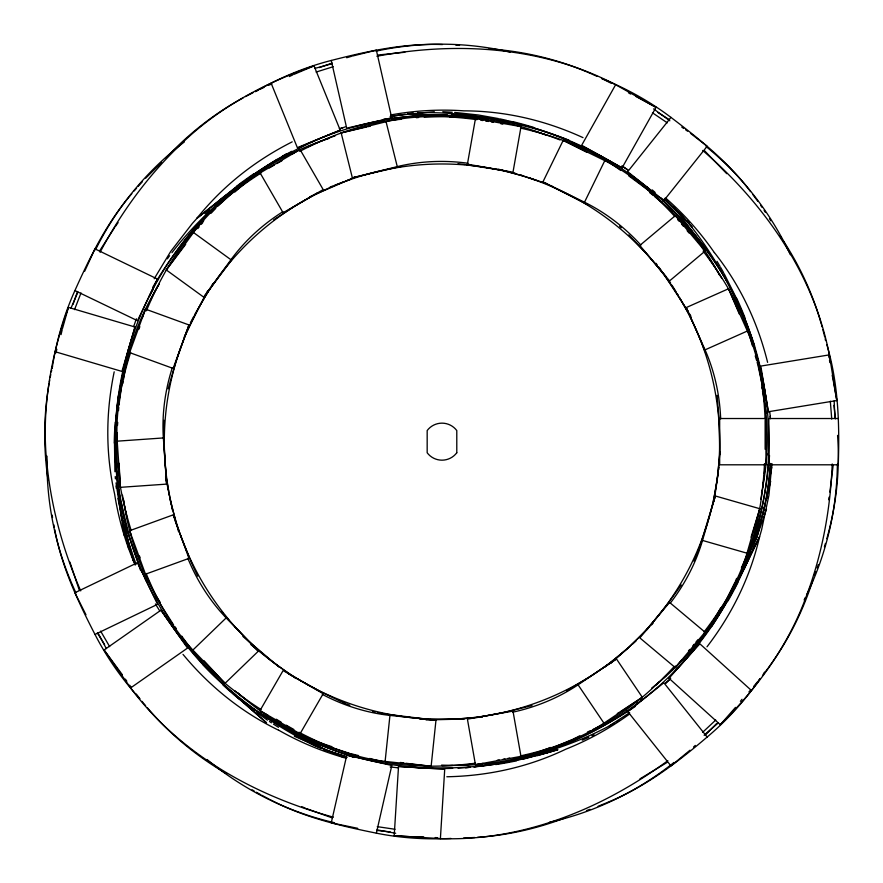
<?xml version="1.0" encoding="UTF-8"?>
<svg xmlns="http://www.w3.org/2000/svg" width="883" height="883" viewBox="0 0 883 883"><rect width="100%" height="100%" fill="white"/><g stroke="black" fill="none" stroke-linecap="round" stroke-linejoin="round"><path stroke-width="1.32" d="M719.733 454.756L719.148 420.849L717.095 395.352M47.02 456.169C46.082 503.189 55.916 550.341 75.982 592.912M114.481 442.924L114.922 471.71M837.371 464.182C836.918 509.392 826.333 554.392 806.532 595.021M164.072 420.275L164.293 448.52L166.589 484.116L120.419 487.339L119.05 463.233M765.131 449.27L765.142 420.22M832.216 463.961C830.495 509.016 822.25 553.983 806.322 596.235C788.53 645.296 757.217 688.232 720.285 724.711L668.806 678.133L699.866 643.817L751.334 690.396M737.592 582.614L759.601 536.698L761.576 529.899L768.927 495.297L771.941 463.553M116.975 432.747C114.812 465.926 121.468 498.917 131.159 530.484M768.166 455.164L768.276 453.255M764.49 463.553C762.813 497.869 757.471 532.537 743.1 564.027M394.204 835.726L398.52 766.433L444.712 769.325L440.396 838.607L394.204 835.726L409.513 836.609M769.148 481.312L770.34 463.443M118.521 410.628L118.775 407.284M719.965 452.03L717.36 478.696L714.17 500.782M117.472 425.518L117.737 422.405M769.523 455.485C766.665 492.802 758.044 529.579 745.042 564.634M115.629 422.162C118.344 389.822 125.331 357.957 135.011 327.019L68.433 307.383L62.55 328.355M118.94 405.054L122.726 377.968L129.227 353.829M833.155 465.418L829.877 492.107M389.944 715.407L435.97 720.241L431.136 766.267L385.109 761.433L389.944 715.407C366.313 712.802 343.31 705.451 322.306 694.369M118.366 395.75C113.565 438.001 114.68 481.103 123.046 522.835M766.411 499.381L770.859 463.84M718.729 469.646L719.049 467.206M718.387 472.096L713.442 501.378M122.869 383.52L123.156 381.611M123.454 379.701C128.333 345.728 141.203 313.277 159.227 284.171M52.152 368.189C56.335 341.489 63.786 315.231 74.912 290.573C90.243 256.357 107.13 222.251 131.821 193.686M828.629 499.712L829.049 497.184M49.062 383.752C43.477 415.661 43.388 448.432 48.101 480.451M521.025 126.633L475.451 118.598L467.416 164.172L512.99 172.207L521.025 126.633L518.476 126.17M49.382 381.92L49.713 380.087M762.548 487.615C768.718 455.76 769.082 422.747 762.493 390.926M763.044 514.579L771.797 467.096M761.543 492.935L762.062 490.275M50.232 377.328L50.761 374.58M766.245 499.734L766.764 497.239M51.324 371.82L51.722 369.988M52.119 368.145L52.527 366.313M347.03 754.082L331.246 822.846L357.725 828.32M270.33 799.755C303.366 817.194 340.01 825.837 376.357 833.155L391.809 765.473L346.688 755.175M61.037 334.646L62.229 329.602M757.57 535.043L770.693 481.235M765.131 504.513C754.38 547.802 735.716 589.005 711.654 626.5M168.134 388.84L175.849 361.898L187.196 329.668M68.433 307.383C49.878 358.774 40.717 414.028 47.439 468.52C52.119 510.705 63.786 551.996 80.717 590.882M826.819 538.729C836.356 505.242 840.119 470.131 837.559 435.385M55.872 352.869L56.843 349.315M751.036 537.228L759.777 508.707L715.285 495.959L700.959 543.089M670.076 603.398C684.623 584.645 695.859 563.255 702.526 540.44L715.285 495.959M704.049 632.007C722.36 608.244 738.32 582.096 747.018 553.199L759.777 508.707M135.011 327.019L121.92 371.412L55.342 351.776M824.391 546.963L825.428 543.431M130.618 352.416C121.534 381.014 115.485 411.048 117.196 441.169L120.419 487.339M172.328 367.681C165.066 390.286 161.821 414.226 163.355 437.946L166.589 484.116M812.846 580.219C802.879 611.367 788.055 640.97 768.685 667.338M73.046 304.315L77.505 291.489M133.642 326.655L136.379 318.785M752.36 549.822L766.499 509.237M756.069 539.723L757.25 536.345M142.351 317.692L145.474 309.116L188.962 324.944L173.134 368.432L129.635 352.604L145.474 309.116M700.55 544.259L697.592 552.272M74.536 309.635L81.015 292.924M187.637 328.487L188.962 324.944M817.106 568.023L818.431 564.524M138.808 329.359L139.856 326.666M695.826 556.798L697.162 553.409M751.908 550.926L744.413 568.564M70.938 308.222L77.936 292.074M814.38 575.01L815.793 571.522M693.994 561.279L695.374 557.924M735.318 581.455L736.643 578.354M146.412 310.772C160.209 277.803 178.068 245.938 203.763 220.706M84.658 271.269L94.989 248.874L158.521 279.558M734.855 582.471L725.605 601.312L714.424 619.656L705.031 632.173L675.274 667.625L639.822 637.879L669.579 602.427L705.031 632.173M741.411 567.813L742.691 564.977M184.315 336.831L205.209 295.154M149.315 296.114L153.62 286.964M157.538 278.995L137.45 320.684L74.912 290.573M734.226 589.005L759.601 536.698A916.278 502.306 15.9 0 1 707.007 646.798M640.87 245.121C624.932 227.527 605.815 212.748 584.513 202.218L542.913 181.931L563.199 140.342L586.765 152.262M584.513 202.218L604.8 160.629L563.199 140.342M804.126 599.954L805.34 597.482M95.519 249.812C116.302 207.582 147.031 170.496 184.381 141.909M190.364 322.891L193.819 316.346M100.066 252.24C121.17 212.395 148.101 175.463 180.783 144.315C218.112 107.825 264.944 82.726 314.05 65.883L340.22 130.187L297.35 147.627L271.18 83.333M149.404 296.401L153.035 289.635M154.194 278.763L170.684 251.478L192.317 223.487L197.052 218.222L236.799 186.401M194.988 314.182L210.055 288.189M720.583 607.979C703.906 639.402 679.711 666.312 651.698 688.056M656.014 107.351L615.639 84.713L581.687 145.254L622.051 167.891L656.014 107.351L635.727 96.357M206.434 293.001L207.671 290.86M259.955 710.649L283.101 670.572L323.178 693.707L300.043 733.784L259.955 710.649L263.322 712.603M152.88 287.085C171.225 255.419 194.326 226.611 220.507 201.081M727.559 600.826C711.08 628.773 690.959 654.458 668.806 678.133M99.856 250.529L114.393 227.902M211.434 285.971L212.825 283.763M763.42 673.95L764.777 671.897M681.246 584.954L667.68 603.884L646.334 630.219M115.132 226.854L118.079 222.637M759.921 678.994C744.888 700.473 727.239 720.175 707.151 737.051C676.786 762.967 644.38 787.426 607.14 802.57M185.673 244.359L166.291 269.955L203.73 297.163L232.538 258.719M167.384 258.818L169.613 255.717M166.291 269.955L193.487 232.516C211.545 208.344 235.496 189.227 260.827 173.156M203.73 297.163L230.938 259.723C244.999 240.562 262.869 224.304 282.968 211.655M768.133 668.089L765.903 671.091M764.777 672.581L762.493 675.561M171.931 252.681C200.739 215.364 237.284 184.348 277.141 159.393M740.395 701.345L741.996 699.292M750.517 191.589C728.618 162.34 699.833 139.359 670.97 117.406L627.681 171.688L663.861 200.54L707.151 146.269L690.473 133.322M758.409 680.727L760.175 678.519M197.737 228.631L199.172 226.865M696.003 642.029L697.857 639.789M681.985 659.612L675.274 667.625M753.729 686.378L757.625 681.665M201.368 224.249L202.825 222.516M735.506 707.382L720.285 724.711M692.89 645.749L694.137 644.27M134.205 190.916L136.589 188.145M688.464 650.881L689.733 649.424M748.916 691.963L750.528 690.109M138.201 186.313L142.318 181.777M663.089 201.368L663.861 200.54M211.081 213.244L215.706 208.377M716.643 723.486L705.208 735.097M651.566 624.855L653.188 623.133M166.081 157.902C188.377 134.017 214.348 113.499 243.09 97.914M674.314 666.422C650.926 691.643 624.402 714.645 593.067 729.413M145.684 178.189L161.545 162.461M648.265 628.288L629.126 647.04L610.595 663.497M665.705 683.299L670.716 678.21M218.046 205.971L234.183 191.081L251.169 178.211L300.043 149.525L323.178 189.602L283.101 212.748L259.955 172.671M715.749 720.042L702.669 732.283M226.158 617.912L258.311 651.201L225.01 683.354L192.869 650.054L226.158 617.912C209.735 600.727 196.832 580.308 187.858 558.321M204.944 213.675L209.271 209.547M718.387 722.868L704.104 735.197M635.992 640.992L632.327 644.292M693.53 747.018L695.296 745.429M234.889 191.997C261.787 167.262 294.481 149.503 329.182 138.388M214.569 204.701L225.485 195.331M665.528 683.221L669.325 679.899M628.641 647.548L605.374 666.808M689.987 750.219L670.97 765.903L627.04 710.694M705.031 251.147L669.579 280.893L639.822 245.441L675.274 215.695L705.031 251.147L701.709 247.152M641.544 700.572L643.486 698.961M636.643 704.568L638.619 702.978M627.681 711.632L663.861 682.78L707.151 737.051M197.052 218.222L242.604 182.108M674.027 762.426C637.658 791.433 594.789 812.183 549.369 822.294M641.786 700.042L643.332 698.895M667.846 760.66C602.493 808.773 522.559 841.477 440.396 838.607M629.634 713.983C609.899 728.32 588.376 740.208 565.716 749.237A916.278 502.306 67.4 0 1 446.831 776.764M637.129 703.431L638.685 702.316M104.095 649.998L160.96 610.175L187.505 648.089L130.64 687.912L104.095 649.998L122.395 674.8M620.208 711.742L642.327 697.294L616.444 658.928L590.981 676.025L569.877 688.906M273.686 219.801L293.432 206.975L317.703 192.715M512.747 712.173C535.948 707.162 558.299 698 578.078 684.811L616.444 658.928M520.374 755.925C549.679 749.49 578.718 739.711 603.961 723.177L642.327 697.294M635.385 706.367C605.12 726.941 571.809 742.857 537.14 754.501M253.741 174.348C280.717 156.313 309.999 141.909 340.22 130.187M609.314 725.848L629.656 712.68M667.294 762.305L639.899 778.894M617.294 713.53L619.248 712.338M282.328 156.258L286.511 153.797M269.293 167.958L274.326 165.022M616.698 721.819L618.884 720.539M292.13 154.095L294.403 152.77M295.54 152.108L300.043 149.525M255.297 91.677C279.105 78.024 304.624 67.24 331.246 60.463C367.549 51.126 404.745 43.057 442.471 44.558M276.854 163.576L278.542 162.627M566.687 690.694L568.807 689.502M279.381 162.152L281.92 160.75M614.513 723.1C571.356 747.15 522.879 760.605 474.061 766.83M245.551 96.578L253.013 92.693M576.831 737.294L579.833 735.782M299.69 151.401C331.456 135.022 365.617 122.086 401.522 119.271M255.54 91.435L258.068 90.187M309.823 196.777L354.778 177.24M138.51 562.217L74.912 592.747L85.971 614.778M54.735 529.546C61.667 566.654 77.803 601.124 94.989 634.447L157.538 604.325L137.45 562.626M572.813 739.237L575.826 737.78M591.974 735.815L594.104 734.788M289.304 76.556L292.814 74.889M587.427 732.084L590.263 730.76M260.617 88.973L263.951 87.439M571.809 739.722L551.544 748.199L531.18 754.479L475.451 764.722L467.416 719.137L512.99 711.102L521.025 756.687M588.74 737.305L582.228 740.186M293.995 74.36L314.05 65.883M720.671 418.95C719.766 395.22 714.623 371.611 705.064 349.856L686.246 307.571L728.53 288.752L739.336 314.083M705.064 349.856L747.349 331.026L728.53 288.752M268.399 85.397L271.787 83.94M598.078 806.289L606.025 803.055M330.132 187.064L332.427 186.147M548.498 748.144L550.297 747.437M334.712 185.242L343.862 181.755M547.592 748.486C514.027 762.007 477.526 766.698 441.522 765.142M564.877 818C536.919 828.607 507.449 835.34 477.593 837.316M346.147 180.916L350.694 179.271M129.635 530.716L173.134 514.888L188.962 558.376L145.474 574.204L129.635 530.716L130.96 534.381M319.337 67.583L332.14 63.068M339.657 128.885L345.253 126.876M586.5 810.572L590.01 809.336M316.103 72.064L333.211 66.711M314.955 68.366L331.953 63.764M550.937 751.753L516.091 760.66M346.699 57.726L351.268 56.391M537.14 755.749L557.935 749.722L523.144 759.17M532.052 705.539L505.97 712.018L477.317 717.46M339.304 128.708L342.957 127.704M352.416 56.059L376.357 50.165L391.975 118.973M366.875 126.909L341.158 132.914L352.35 177.825L396.721 167.351M341.158 132.914L386.059 121.722C415.827 114.713 446.864 115.574 476.986 119.68M352.35 177.825L397.262 166.622C420.352 160.993 444.48 160.033 468.012 163.256M391.809 117.847L346.688 128.145L331.246 60.463M375.959 51.17C420.131 41.545 466.356 41.854 510.374 52.13M367.979 126.666L370.22 126.214M397.924 167.13L401.544 166.434M376.886 56.247C456.643 41.258 542.857 46.479 615.639 84.713M507.78 758.442L509.69 758.089M391.07 114.889C415.076 110.518 439.624 109.15 463.961 110.85A916.278 502.306 -86.9 0 1 583.012 137.638M375.959 121.821L377.847 121.468M483.144 763.365L475.451 764.722M378.796 121.302L380.683 120.971M503.001 759.281L504.91 758.95M836.797 400.551L829.336 354.878L760.826 366.081L768.287 411.754L836.797 400.551L833 379.105M390.154 116.688L405.12 114.304M407.847 113.863L413.288 113.002M497.272 760.219L499.182 759.91M383.84 119.073L418.145 115.673L445.142 115.176L408.056 114.172M495.595 764.17C463.465 768.707 430.838 768.994 398.52 766.433M378.101 55.011L404.856 52.263M475.484 763.188C440.33 767.636 404.127 767.978 369.734 758.442M482.416 716.974L453.321 719.292L426.081 719.965M465.606 767.746L470.44 767.25M390.429 116.092L434.293 111.688M416.379 117.726L418.597 117.505M424.138 116.986L449.259 116.192L470.33 117.825M117.196 441.169L163.355 437.946M474.811 837.503L463.63 837.989M464.933 718.95L460.01 719.148M450.992 838.442C426.025 839.667 400.882 838.11 376.357 833.155M455.087 719.303L430.308 719.358M417.527 112.781C464.326 111.457 511.08 120.22 555.319 135.165M449.602 117.185C482.361 116.39 514.988 122.991 545.44 134.889M838.254 418.52L768.839 418.52L768.839 464.8L838.254 464.8C839.656 424.491 838.42 383.509 826.819 344.58M423.708 836.874L410.805 836.643M407.968 114.161L463.2 115.85L491.986 118.51M419.811 719.071L422.416 719.159M435.198 837.581L437.659 837.691M442.78 111.733L452.273 112.229M455.882 45.176L459.546 45.408M454.646 112.395L478.365 115L498.409 118.576M489.061 48.819L491.809 49.029M767.702 464.712L768.839 464.8M494.546 49.26C526.191 51.987 557.46 59.448 586.731 71.832M435.97 720.241L385.849 714.115M457.979 163.752L464.944 164.503M431.136 766.267L406.025 763.276M398.465 767.857L390.198 766.93M390.176 831.896L376.677 830.406M466.114 164.657L506.798 171.07M395.032 829.269L377.295 826.665M385.109 761.433C354.734 757.835 325.86 746.4 298.962 732.239M494.436 118.83L496.897 119.161M471.61 118.013L475.451 118.598M400.396 762.448L403.785 762.956M480.827 120.243L482.747 120.541M395.694 833.287L377.151 829.865M485.628 120.993L488.498 121.479M381.026 713.276L384.635 713.905M491.367 121.975L493.277 122.318M377.427 712.592L379.822 713.045M500.871 123.775L502.769 124.15M372.67 711.632L375.043 712.117M499.59 118.808L506.621 120.375M358.531 755.572L350.926 753.707M520.462 128.068C556.047 136.092 591.135 148.763 620.771 170.485M350.396 756.058L354.094 756.941M507.791 120.662L513.63 122.097M498.155 169.117L523.906 176.181L547.471 183.874M334.602 822.757C287.869 812.018 243.918 790.13 207.075 759.501M333.399 817.15C255.044 796.047 179.635 753.939 130.64 687.912M278.653 730.164C299.845 742.261 322.549 751.676 346.07 758.166M349.845 753.442L323.829 745.009L300.043 733.784M358.995 757.448L360.838 757.967M355.308 756.4L357.151 756.93M702.526 540.44L747.018 553.199M352.56 755.594L354.392 756.124M349.811 754.766L351.644 755.318M323.918 749.822L346.357 756.543M512.891 172.505L515.253 173.234M353.189 757.128L338.697 752.228M533.608 127.825C564.524 137.671 594.038 151.578 622.051 167.891M519.955 174.735L522.294 175.496M329.315 745.826L332.074 746.731M328.399 745.528C294.756 734.833 264.017 716.256 237.792 692.769M331.776 817.735L306.478 808.596M529.27 177.869L536.169 180.309M556.467 135.552L562.173 137.616M313.509 745.109L347.174 757.349M337.505 751.775L313.763 742.139L289.447 730.307M563.321 138.024L568.972 140.198M550.396 185.651L552.846 186.611M601.489 78.41C626.179 88.366 649.711 101.324 670.97 117.406M301.721 806.665L305.286 808.111M346.633 703.972L349.823 705.274M587.581 72.196L591.014 73.664M342.416 702.173L345.584 703.519M294.37 736.267L343.785 757.537M591.875 74.04L596.996 76.335M341.357 701.698L321.412 692.095L292.847 676.268M314.359 745.395L321.313 748.574M542.913 181.931L587.923 204.834M602.096 78.73L604.645 79.967M310.993 743.806C270.651 723.817 234.205 696.29 202.615 664.303M605.738 80.519L611.202 83.267M604.8 160.629C631.742 174.216 654.722 194.47 674.954 216.633M261.71 795.241L269.249 799.225M325.982 750.109L281.5 725.992L258.807 712.46M325.948 750.075L273.631 721.51L313.2 744.866L257.902 711.819M293.84 729.468L289.602 727.095M256.368 792.239L260.64 794.645M264.447 713.265L267.869 715.219M286.235 725.175L288.763 726.621M288.531 673.751L291.765 675.65M226.732 773.784C196.854 756.444 169.801 734.192 147.428 707.835M252.108 789.788L254.227 791.047M628.453 92.77L630.583 94.04M281.224 722.228L276.269 719.226M657.978 112.538L669.491 119.735M621.709 166.015L627.78 169.768M273.454 724.137L278.498 727.316M652.46 112.803L667.305 122.836M628.707 175.827L652.669 193.498L671.853 211.81M256.721 711.113L252.571 708.387M260.971 709.502C231.489 690.484 203.752 667.78 183.62 638.729M269.458 721.499L271.456 722.824M294.006 677.217L295.982 678.552M292.03 675.859L270.231 660.142L250.904 644.634M267.472 720.186L256.71 712.592M653.608 108.896L669.833 120.783M681.764 127.097L683.718 128.465M685.661 129.845L687.614 131.214M622.636 166.258L627.747 169.966M193.487 232.516L230.938 259.723M254.79 711.157L246.236 704.568M646.996 187.185L649.005 188.719M279.37 667.327L242.88 636.4M649.601 192.571L651.124 193.763M652.007 191.026L653.983 192.593M651.886 194.359L653.398 195.573M654.899 196.777C681.886 218.002 703.552 245.364 719.744 275.529M238.774 698.497L244.348 703.078M706.113 146.578C741.919 175.673 770.87 212.935 790.362 254.734M646.499 186.865L649.424 189.37M702.725 150.463C764.17 203.476 813.839 274.138 829.336 354.878M665.716 198.112C684.093 214.161 700.473 232.494 714.325 252.582M650.881 190.618L653.762 193.145M233.3 693.795L266.534 722.824L223.267 684.656C199.679 662.371 179.117 637.04 160.96 610.175M652.305 189.933L655.131 192.494M619.601 226.236L621.29 227.77M664.756 199.448L681.047 214.304M660.705 197.715C686.544 222.384 708.652 250.827 727.084 281.39M704.446 150.64L726.72 173.664M628.784 234.933L647.305 254.613L666.356 277.008M258.311 651.201L234.514 626.334M664.38 198.366L692.272 226.953M225.01 683.354L203.929 660.661M192.869 650.054C172.196 628.078 157.527 601.18 146.103 573.431M139.845 698.817C122.251 679.369 106.964 657.791 94.989 634.447M680.495 213.675C712.791 250.452 736.146 294.447 752.691 340.308M228.697 619.866L224.646 615.219M677.702 219.679L678.983 221.136M681.533 224.072L683.42 226.291M221.478 611.477L223.057 613.354M143.808 703.541L145.618 705.694M687.912 220.783L689.424 222.604M687.162 230.75L689.005 232.991M142.02 701.367L143.212 702.813M139.669 698.431L136.258 694.049M673.563 206.556L704.645 247.781M655.948 263.277L657.371 265.165M174.922 626.698L176.269 628.486M703.122 251.125C724.104 278.763 742.415 309.105 751.599 342.836M752.746 194.448L757.813 201.313M658.784 267.074L661.599 270.915M129.658 685.197L131.103 687.184M173.598 624.888L156.479 598.089L145.474 574.204M662.99 272.869L688.497 311.997M760.627 205.32L762.029 207.328M181.821 636.179L183.013 637.89M125.397 679.159L126.799 681.19M578.078 684.811L603.961 723.177M780.02 235.816L781.543 238.101M764.104 210.386L765.462 212.45M783.044 240.397C799.424 265.43 812.261 292.814 820.594 321.567M669.303 281.059L670.65 283.134M159.823 611.025L155.386 603.972M104.569 644.469L97.329 632.99M769.479 218.675L770.804 220.772M671.974 285.209L675.881 291.489M160.154 602.25C141.523 572.979 129.713 539.701 124.58 505.44M109.658 646.621L100.64 631.135M677.151 293.586L678.409 295.695M716.996 261.302L720.064 266.434M679.667 297.792L688.321 312.924M689.733 314.127L690.947 316.28M720.649 267.472L723.607 272.67M106.313 648.563L98.046 633.023M689.59 315.231L690.848 317.538M724.17 273.73L736.499 298.421M144.58 577.471L146.854 581.974M197.748 576.18L194.768 569.921M140.684 569.524L141.799 571.798M686.246 307.571L698.663 335.617M194.271 568.873L190.485 560.341M145.231 578.078L146.39 580.716M135.198 565.098C125.353 542.339 118.399 518.343 114.58 493.84A916.278 502.306 -9.8 0 1 114.194 371.82M190.022 559.259L179.889 533.63M747.349 331.026C759.259 358.752 763.839 389.05 765.086 419.028M699.137 336.776L702.449 344.845M141.865 570.131L142.605 571.897M702.901 345.993L705.131 351.743M140.43 570.12L129.47 537.427L121.214 502.372M744.479 317.626C756.058 347.935 763.585 379.679 768.287 411.754M179.47 532.471L175.242 520.815M79.238 589.976L69.889 562.041M139.459 555.992L140.11 557.813M753.078 341.467L754.634 346.059M124.194 529.105L136.048 564.358M755.241 355.904L756.543 360.198M125.905 535.672L133.797 561.842L120.706 513.928M177.869 529.281L178.543 531.566M820.848 322.461L821.367 324.249M751.886 343.829L752.448 345.827M757.15 362.339L757.757 364.491M126.788 538.674L127.825 542.35M821.62 325.143L822.117 326.942M177.218 526.985L170.54 501.036L165.551 476.754M822.857 329.646L824.016 334.171M758.055 365.562L763.773 392.306L765.815 413.343M386.059 121.722L397.262 166.622M824.247 335.087L824.689 336.909M825.13 338.73L825.561 340.562M173.432 514.822L174.006 517.228M124.084 527.637L124.635 530.021M832.183 375.319L832.746 377.847M171.832 507.593L172.351 510.01M117.969 498.42L128.642 548.63M171.324 505.186L169.889 497.957M761.742 387.14L762.117 389.039M53.819 524.756L54.271 527.151M168.984 493.156L169.426 495.551M828.596 355.33L829.049 357.747M128.962 545.893L119.624 493.476L116.059 467.284M168.134 488.376L168.554 490.76M167.328 483.63L167.726 486.003M52.152 515.12L52.55 517.537M166.468 478.376L166.887 481.003M829.49 360.165L829.877 362.604M116.037 482.902L124.139 535.197M123.73 500.076L124.15 502.769M833.971 405.33L835.517 418.818M769.689 411.489L770.395 417.405M116.048 486.014L116.313 488.387M830.318 401.18L831.731 419.05M115.805 464.822L115.353 459.877M115.254 476.489L115.408 478.873M834.17 400.882L834.876 418.476M770.164 416.235L770.274 418.763M471.345 116.126A326.853 326.853 0 0 1 473.983 766.941M470.021 767.305A326.853 326.853 0 0 1 458.012 768.122M452.67 768.342A326.853 326.853 0 0 1 239.105 697.934M235.96 695.418A326.853 326.853 0 0 1 115.132 444.326M115.132 438.983A326.853 326.853 0 0 1 115.585 424.281M115.828 420.286A326.853 326.853 0 0 1 291.854 151.313M297.946 148.245A326.853 326.853 0 0 1 447.328 114.845M451.334 114.933A326.853 326.853 0 0 1 467.361 115.783M114.238 442.924A1139.18 636.268 -2.9 0 1 115.198 422.173M197.008 218.178A916.278 502.306 41.6 0 1 292.218 141.843M236.644 186.214A1139.18 636.268 48.5 0 1 253.476 174.017M513.674 121.854A1139.18 636.268 -80.1 0 1 533.696 127.406M714.369 252.549A916.278 502.306 -35.5 0 1 767.603 362.361M736.72 298.311A1139.18 636.268 -28.6 0 1 744.855 317.427M737.813 582.714A1139.18 636.268 22.8 0 1 727.945 601.003M516.147 760.903A1139.18 636.268 74.2 0 1 495.694 764.579M278.62 730.219A916.278 502.306 -61.2 0 1 183.013 654.391M238.631 698.685A1139.18 636.268 -54.3 0 1 223.002 684.998M764.634 470.771A323.962 323.962 0 0 1 764.38 473.487M763.95 477.582A323.962 323.962 0 0 1 760.782 499.259M675.749 665.948A323.962 323.962 0 0 1 672.007 669.789M666.279 675.418A323.962 323.962 0 0 1 663.354 678.188M659.402 681.819A323.962 323.962 0 0 1 655.396 685.396M471.092 764.314A323.962 323.962 0 0 1 465.816 764.744M452.582 765.451A323.962 323.962 0 0 1 441.986 765.627M247.24 700.561A323.962 323.962 0 0 1 234.679 690.616M127.406 519.072A323.962 323.962 0 0 1 122.472 495.22M150.574 300.121A323.962 323.962 0 0 1 158.09 285.595M307.792 146.788A323.962 323.962 0 0 1 335.154 135.816M532.394 130.563A323.962 323.962 0 0 1 559.999 139.956M707.923 256.644A323.962 323.962 0 0 1 721.808 278.41M765.947 418.52L719.667 418.52L719.667 464.8L765.947 464.8L765.947 418.52M456.787 452.769L456.787 430.551A18.51 18.51 0 0 0 427.173 430.551L427.173 452.769A18.51 18.51 0 0 0 456.787 452.769M303.145 682.14A277.681 277.681 0 0 0 719.667 441.655A277.681 277.681 0 0 0 303.145 201.181A277.681 277.681 0 0 0 303.145 682.14"/></g></svg>
